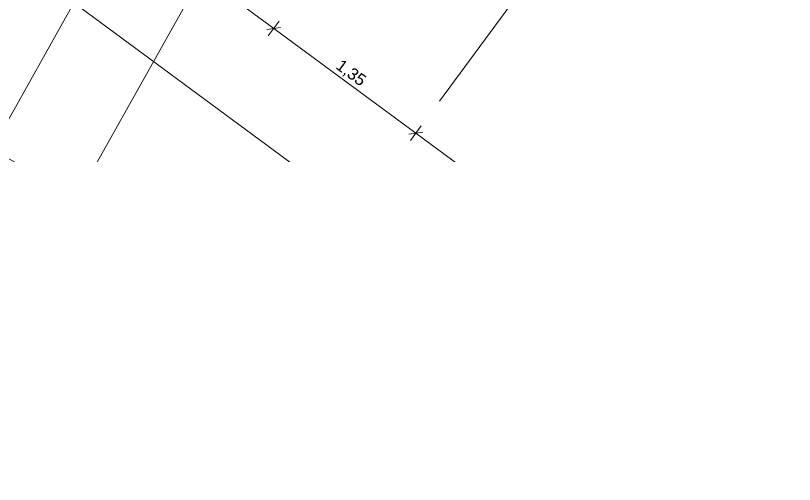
# Model space of a CAD drawing. Header units: metres. Extents: x -36 to 59, y 39 to 183.
# Drawn here: x 13.08 to 19.04, y 145.5 to 149.09 of the extents above; entities that cross this region are included whole.
import ezdxf

# ---------------------------------------------------------------- set-up
doc = ezdxf.new("R2010")
doc.units = ezdxf.units.M
doc.header["$MEASUREMENT"] = 0
for name, pattern in [('Achse', [0.0023, 0.0015, -0.0008]), ('Strichpunktlinie', [0.006703, 0.003528, -0.001764, 0, -0.001411]), ('Wipeout_Contour', [1, 0, -1])]:
    doc.linetypes.add(name, pattern=pattern)
for name, color, linetype in [('00  Raster', 7, 'Continuous'), ('00  Raster Ausbau', 7, 'Continuous'), ('10  Fassade_Deckschraffur', 7, 'Continuous'), ('40  Bemaßung 1_ 50 AUSBAU', 7, 'Continuous'), ('40  Bemaßung 1_50 Achse', 7, 'Continuous'), ('Neubau_40  Bemaßung 1_50 Achse', 7, 'Continuous')]:
    doc.layers.add(name, color=color, linetype=linetype)
doc.styles.add('ERSTELLTER_STIL_1', font='')
doc.styles.get('ERSTELLTER_STIL_1').set_extended_font_data('Arial')

msp = doc.modelspace()

# ---------------------------------------------------------------- linework, layer by layer
at = {"layer": '00  Raster Ausbau', "color": 9, "linetype": 'Achse', "lineweight": 18, "ltscale": 1000}
msp.add_line((16.9183, 149.2386), (16.3248, 148.4338), dxfattribs=at)
at = {"layer": '40  Bemaßung 1_ 50 AUSBAU', "color": 7, "linetype": 'Continuous', "lineweight": 13, "ltscale": 1000}
for p, q in [((15.0572, 148.9896), (13.9707, 149.7908)), ((15.099, 149.0461), (15.0155, 148.933)), ((15.0048, 148.9816), (15.1097, 148.9975)), ((16.1438, 148.1883), (15.0572, 148.9896)), ((16.1855, 148.2449), (16.102, 148.1317)), ((16.0913, 148.1804), (16.1962, 148.1962)), ((16.486, 147.9359), (16.1438, 148.1883))]:
    msp.add_line(p, q, dxfattribs=at)
at = {"layer": '40  Bemaßung 1_50 Achse', "color": 7, "linetype": 'Continuous', "lineweight": 13, "ltscale": 1000}
msp.add_line((13.5256, 149.1872), (16.1138, 147.2785), dxfattribs=at)

# ---------------------------------------------------------------- texts
at = {"layer": '40  Bemaßung 1_ 50 AUSBAU', "color": 7, "linetype": 'Continuous', "lineweight": 13, "insert": (15.5148, 148.6745), "char_height": 0.09, "width": 0.239452, "attachment_point": 7, "rotation": 323.59332, "style": 'ERSTELLTER_STIL_1'}
msp.add_mtext('\\A1;{\\pql;\\fArial|b0|i0|c0|p38;1,35}', dxfattribs=at)
at = {"layer": '40  Bemaßung 1_50 Achse', "color": 7, "linetype": 'Continuous', "lineweight": 13, "insert": (15.613, 147.6702), "char_height": 0.09, "width": 0.239452, "attachment_point": 7, "rotation": 323.59332, "style": 'ERSTELLTER_STIL_1'}
msp.add_mtext('\\A1;{\\pql;\\fArial|b0|i0|c0|p38;5,40}', dxfattribs=at)
at = {"layer": '40  Bemaßung 1_50 Achse', "color": 7, "linetype": 'Continuous', "lineweight": 13, "insert": (13.303, 147.1864), "char_height": 0.09, "attachment_point": 7, "rotation": 60.73796, "style": 'ERSTELLTER_STIL_1'}
msp.add_mtext('\\A1;{\\pql;\\fArial|b0|i0|c0|p38;9,94\\fArial|b0|i0|c0|p38;\\A1{\\H.66x;\\S5^  ;}}', dxfattribs=at)

# ---------------------------------------------------------------- wipeouts: each hides what was drawn before it
at = {"color": 254, "linetype": 'Wipeout_Contour', "lineweight": 0, "ltscale": 601.255013}
msp.add_wipeout([(13.2503, 150.9575), (11.9354, 148.6108), (11.9389, 148.6088), (13.2538, 150.9556)], dxfattribs=at).dxf.layer = '10  Fassade_Deckschraffur'

# ---------------------------------------------------------------- next in the draw order: linework, layer by layer
at = {"layer": '00  Raster', "color": 7, "linetype": 'Strichpunktlinie', "lineweight": 13, "ltscale": 1000}
msp.add_line((15.6778, 146.5085), (-4.1154, 157.5987), dxfattribs=at)
at = {"layer": '40  Bemaßung 1_ 50 AUSBAU', "color": 7, "linetype": 'Continuous', "lineweight": 13, "ltscale": 1000}
msp.add_line((12.9006, 148.0645), (15.1226, 152.0302), dxfattribs=at)
at = {"layer": 'Neubau_40  Bemaßung 1_50 Achse', "color": 7, "linetype": 'Continuous', "lineweight": 13, "ltscale": 1000}
msp.add_line((10.9153, 142.987), (15.7769, 151.6636), dxfattribs=at)

# ---------------------------------------------------------------- next in the draw order: wipeouts: each hides what was drawn before it
at = {"color": 254, "linetype": 'Wipeout_Contour', "lineweight": 0, "ltscale": 527.861844}
msp.add_wipeout([(-3.6892, 113.2219), (26.507, 113.2219), (26.507, 147.9667), (-3.6892, 147.9667)], dxfattribs=at)

doc.saveas('drawing.dxf')
